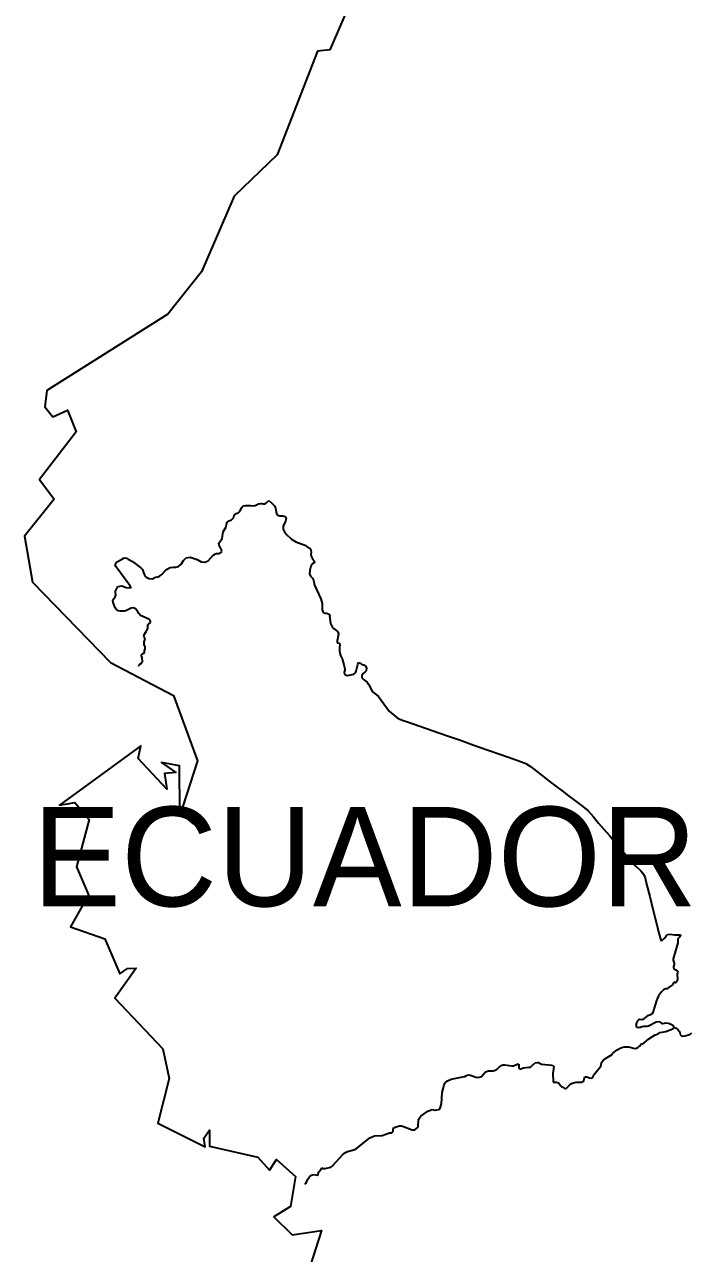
# Model space of a CAD drawing. Header units: metres. Extents: x 0 to 1325, y -1 to 773.
# Drawn here: x 363.13 to 385.99, y 379.07 to 421.19 of the extents above; entities that cross this region are included whole.
import ezdxf
from ezdxf.enums import TextEntityAlignment as Align

# ---------------------------------------------------------------- set-up
doc = ezdxf.new("R2010")
doc.units = ezdxf.units.M

msp = doc.modelspace()

# ---------------------------------------------------------------- linework, layer by layer
at = {"layer": 'CUT'}
msp.add_lwpolyline([(374.57, 422.578), (373.59, 420.328), (373.17, 420.278), (371.79, 416.728), (370.32, 415.308), (369.2, 412.708), (368.04, 411.258), (363.89, 408.648), (363.82, 408.088), (364.1, 407.738), (364.6, 407.968), (364.9, 407.228), (363.64, 405.598), (364.14, 404.918), (363.13, 403.648), (363.4, 402.078), (366.08, 399.318), (368.23, 398.188), (369.06, 395.958), (368.54, 394.368), (368.92, 393.798), (368.45, 394.198), (368.44, 395.778), (367.82, 395.898), (368.31, 395.558), (367.93, 395.518), (368.01, 394.978), (367.03, 396.028), (367.12, 396.468), (364.33, 394.428), (364.85, 394.528), (365.34, 393.938), (364.91, 392.318), (365.32, 391.358), (364.71, 390.258), (365.88, 389.848), (366.4, 388.648), (366.66, 388.838), (366.96, 388.848), (366.23, 387.818), (367.87, 386.078), (368.09, 385.068), (367.7, 383.538), (369.32, 382.718), (369.27, 383.018), (369.47, 383.298), (369.47, 382.748), (371.13, 382.368), (371.53, 381.928), (371.77, 382.288), (372.42, 381.708), (372.25, 380.678), (371.67, 380.318), (372.3, 379.708), (373.31, 379.858), (372.83, 378.358)], dxfattribs=at)
at = {"layer": 'SCORE'}
for points in [[(371.15, 404.758), (371.22, 404.768)], [(371.22, 404.768), (371.26, 404.768)], [(371.26, 404.768), (371.31, 404.758)], [(371.35, 404.758), (371.39, 404.778)], [(371.39, 404.778), (371.43, 404.808)], [(371.43, 404.808), (371.5, 404.878)], [(371.5, 404.878), (371.61, 404.788)], [(371.61, 404.788), (371.7, 404.688)], [(370.3, 404.298), (370.32, 404.378)], [(370.32, 404.378), (370.34, 404.408)], [(370.34, 404.408), (370.38, 404.428)], [(370.38, 404.428), (370.45, 404.458)], [(370.45, 404.458), (370.48, 404.478)], [(370.48, 404.478), (370.53, 404.548)], [(370.53, 404.548), (370.57, 404.628)], [(370.57, 404.628), (370.62, 404.688)], [(370.62, 404.688), (370.7, 404.708)], [(370.7, 404.708), (370.88, 404.708)], [(370.88, 404.708), (370.97, 404.698)], [(370.97, 404.698), (371.03, 404.708)], [(371.03, 404.708), (371.15, 404.758)], [(371.31, 404.758), (371.35, 404.758)], [(371.7, 404.688), (371.73, 404.608)], [(371.73, 404.608), (371.77, 404.428)], [(371.77, 404.428), (371.81, 404.368)], [(371.81, 404.368), (371.88, 404.348)], [(371.88, 404.348), (371.98, 404.348)], [(371.98, 404.348), (372.06, 404.328)], [(369.94, 403.798), (370.04, 403.978)], [(370.04, 403.988), (370.05, 404.058)], [(370.04, 403.978), (370.04, 403.988)], [(370.05, 404.058), (370.08, 404.128)], [(370.08, 404.128), (370.14, 404.178)], [(370.14, 404.178), (370.22, 404.218)], [(370.22, 404.218), (370.28, 404.268)], [(370.28, 404.268), (370.3, 404.298)], [(372.08, 404.168), (372, 403.998)], [(372, 403.998), (372, 403.898)], [(372.06, 404.328), (372.1, 404.258)], [(372.1, 404.258), (372.08, 404.168)], [(369.79, 403.418), (369.9, 403.578)], [(369.9, 403.578), (369.94, 403.798)], [(372, 403.898), (372.04, 403.798)], [(372.04, 403.798), (372.11, 403.708)], [(372.11, 403.708), (372.28, 403.548)], [(372.28, 403.548), (372.43, 403.458)], [(369.8, 403.348), (369.79, 403.418)], [(369.79, 403.058), (369.87, 403.108)], [(369.88, 403.188), (369.8, 403.348)], [(369.87, 403.108), (369.89, 403.138)], [(369.89, 403.138), (369.88, 403.188)], [(372.43, 403.458), (372.77, 403.328)], [(372.77, 403.328), (372.81, 403.298)], [(372.81, 403.298), (372.91, 403.238)], [(372.91, 403.238), (372.94, 403.178)], [(372.94, 403.178), (372.95, 403.108)], [(372.95, 403.108), (372.94, 403.028)], [(366.24, 402.668), (366.28, 402.748)], [(366.26, 402.608), (366.24, 402.668)], [(366.28, 402.748), (366.33, 402.788)], [(366.33, 402.788), (366.49, 402.878)], [(366.49, 402.878), (366.55, 402.908)], [(366.55, 402.908), (366.62, 402.898)], [(366.62, 402.898), (366.65, 402.898)], [(366.65, 402.898), (366.68, 402.868)], [(366.68, 402.868), (366.83, 402.788)], [(366.83, 402.788), (367.12, 402.568)], [(368.41, 402.618), (368.5, 402.698)], [(368.5, 402.698), (368.58, 402.818)], [(368.58, 402.818), (368.67, 402.908)], [(368.67, 402.908), (368.81, 402.928)], [(368.81, 402.928), (369.05, 402.858)], [(369.05, 402.858), (369.18, 402.778)], [(369.18, 402.778), (369.31, 402.758)], [(369.31, 402.758), (369.42, 402.808)], [(369.42, 402.808), (369.6, 402.998)], [(369.6, 402.998), (369.63, 403.008)], [(369.63, 403.008), (369.68, 403.048)], [(369.68, 403.048), (369.71, 403.058)], [(369.71, 403.058), (369.79, 403.058)], [(372.94, 403.028), (372.95, 402.968)], [(372.98, 402.698), (372.94, 402.628)], [(372.95, 402.968), (373, 402.878)], [(373.07, 402.748), (372.98, 402.698)], [(373, 402.878), (373.06, 402.808)], [(373.06, 402.808), (373.07, 402.748)], [(366.74, 401.958), (366.26, 402.608)], [(367.12, 402.568), (367.17, 402.508)], [(367.17, 402.508), (367.2, 402.448)], [(367.2, 402.448), (367.24, 402.318)], [(367.24, 402.318), (367.27, 402.268)], [(367.27, 402.268), (367.3, 402.248)], [(367.3, 402.248), (367.34, 402.228)], [(367.56, 402.228), (367.62, 402.248)], [(367.62, 402.248), (367.7, 402.258)], [(367.7, 402.258), (367.76, 402.288)], [(367.76, 402.288), (367.83, 402.338)], [(367.83, 402.338), (367.95, 402.468)], [(367.95, 402.468), (368.02, 402.518)], [(368.02, 402.518), (368.12, 402.578)], [(368.12, 402.578), (368.22, 402.588)], [(368.22, 402.588), (368.31, 402.588)], [(368.31, 402.588), (368.41, 402.618)], [(372.91, 402.488), (372.9, 402.348)], [(372.9, 402.348), (372.94, 402.268)], [(372.94, 402.628), (372.91, 402.488)], [(372.94, 402.268), (373, 402.218)], [(366.25, 401.768), (366.33, 401.928)], [(366.33, 401.928), (366.46, 401.948)], [(366.46, 401.948), (366.61, 401.898)], [(366.61, 401.898), (366.78, 401.878)], [(366.78, 401.878), (366.74, 401.958)], [(367.34, 402.228), (367.38, 402.208)], [(367.38, 402.208), (367.53, 402.188)], [(367.53, 402.188), (367.54, 402.188)], [(367.54, 402.188), (367.56, 402.228)], [(373, 402.218), (373.03, 402.148)], [(373.03, 402.148), (373.07, 401.978)], [(373.07, 401.978), (373.29, 401.508)], [(366.16, 401.448), (366.18, 401.498)], [(366.17, 401.388), (366.16, 401.448)], [(366.18, 401.498), (366.24, 401.578)], [(366.24, 401.578), (366.26, 401.628)], [(366.25, 401.728), (366.25, 401.768)], [(366.26, 401.658), (366.25, 401.728)], [(366.26, 401.628), (366.26, 401.658)], [(373.29, 401.508), (373.33, 401.348)], [(366.17, 401.378), (366.17, 401.388)], [(366.2, 401.288), (366.17, 401.378)], [(366.24, 401.198), (366.2, 401.288)], [(366.28, 401.138), (366.24, 401.198)], [(366.34, 401.098), (366.28, 401.138)], [(366.41, 401.078), (366.34, 401.098)], [(366.48, 401.078), (366.41, 401.078)], [(366.56, 401.078), (366.48, 401.078)], [(366.63, 401.108), (366.56, 401.078)], [(366.79, 401.188), (366.63, 401.108)], [(366.86, 401.198), (366.79, 401.188)], [(366.93, 401.158), (366.86, 401.198)], [(367, 401.088), (366.93, 401.158)], [(367.05, 400.998), (367, 401.088)], [(367.1, 400.938), (367.05, 400.998)], [(373.33, 401.348), (373.33, 401.128)], [(373.33, 401.128), (373.35, 401.068)], [(373.35, 401.068), (373.39, 401.028)], [(373.39, 401.028), (373.43, 401.018)], [(373.43, 401.018), (373.47, 401.018)], [(373.47, 401.018), (373.52, 400.998)], [(373.52, 400.998), (373.57, 400.978)], [(373.57, 400.978), (373.59, 400.958)], [(367.39, 400.808), (367.1, 400.938)], [(367.35, 400.588), (367.36, 400.618)], [(367.35, 400.518), (367.35, 400.588)], [(367.36, 400.618), (367.39, 400.658)], [(367.45, 400.738), (367.39, 400.808)], [(367.39, 400.658), (367.43, 400.678)], [(367.43, 400.678), (367.45, 400.698)], [(367.45, 400.708), (367.45, 400.738)], [(367.45, 400.698), (367.45, 400.708)], [(373.59, 400.958), (373.58, 400.928)], [(373.58, 400.928), (373.62, 400.658)], [(373.62, 400.658), (373.65, 400.588)], [(373.65, 400.588), (373.69, 400.518)], [(367.22, 400.218), (367.24, 400.298)], [(367.23, 400.188), (367.22, 400.218)], [(367.25, 400.168), (367.23, 400.188)], [(367.24, 400.298), (367.31, 400.408)], [(367.26, 400.138), (367.25, 400.168)], [(367.25, 400.098), (367.26, 400.138)], [(367.31, 400.408), (367.35, 400.488)], [(367.35, 400.488), (367.35, 400.518)], [(373.69, 400.518), (373.71, 400.498)], [(373.71, 400.498), (373.75, 400.478)], [(373.75, 400.478), (373.78, 400.458)], [(373.78, 400.458), (373.87, 400.378)], [(373.89, 400.298), (373.85, 400.068)], [(373.87, 400.378), (373.89, 400.298)], [(367.23, 400.028), (367.25, 400.098)], [(367.23, 400.008), (367.23, 400.028)], [(367.23, 399.968), (367.23, 400.008)], [(367.23, 399.938), (367.23, 399.968)], [(367.26, 399.858), (367.23, 399.938)], [(367.24, 399.718), (367.26, 399.788)], [(367.24, 399.678), (367.24, 399.718)], [(367.26, 399.828), (367.26, 399.858)], [(367.26, 399.788), (367.26, 399.828)], [(373.85, 400.068), (373.85, 400.018)], [(373.85, 400.018), (373.85, 399.998)], [(373.85, 399.998), (373.87, 399.998)], [(373.87, 399.998), (373.91, 399.988)], [(373.91, 399.988), (373.94, 399.968)], [(373.94, 399.928), (373.93, 399.848)], [(373.93, 399.848), (373.93, 399.718)], [(373.93, 399.718), (373.94, 399.648)], [(373.94, 399.968), (373.94, 399.928)], [(367.08, 399.268), (367.14, 399.298)], [(367.14, 399.588), (367.16, 399.608)], [(367.14, 399.558), (367.14, 399.588)], [(367.16, 399.458), (367.14, 399.558)], [(367.14, 399.298), (367.16, 399.318)], [(367.16, 399.608), (367.2, 399.628)], [(367.17, 399.388), (367.16, 399.458)], [(367.16, 399.318), (367.17, 399.348)], [(367.17, 399.348), (367.17, 399.388)], [(367.2, 399.628), (367.23, 399.638)], [(367.23, 399.638), (367.24, 399.678)], [(373.94, 399.648), (373.96, 399.568)], [(373.96, 399.568), (374.03, 399.428)], [(374.03, 399.428), (374.03, 399.408)], [(374.03, 399.408), (374.08, 399.258)], [(374.55, 399.258), (374.58, 399.328)], [(374.58, 399.328), (374.63, 399.298)], [(374.63, 399.298), (374.69, 399.258)], [(367.05, 399.198), (367.06, 399.248)], [(367.06, 399.248), (367.08, 399.268)], [(374.08, 399.258), (374.11, 399.098)], [(374.11, 399.058), (374.09, 398.988)], [(374.09, 398.988), (374.09, 398.968)], [(374.09, 398.968), (374.13, 398.898)], [(374.11, 399.098), (374.11, 399.058)], [(374.13, 398.898), (374.19, 398.878)], [(374.19, 398.878), (374.26, 398.888)], [(374.26, 398.888), (374.42, 398.928)], [(374.42, 398.928), (374.47, 398.968)], [(374.47, 398.968), (374.5, 399.028)], [(374.5, 399.028), (374.55, 399.258)], [(374.69, 399.258), (374.76, 399.238)], [(374.74, 398.948), (374.69, 398.878)], [(374.69, 398.878), (374.69, 398.798)], [(374.79, 398.988), (374.74, 398.948)], [(374.76, 399.238), (374.81, 399.218)], [(374.84, 399.038), (374.79, 398.988)], [(374.81, 399.218), (374.85, 399.138)], [(374.85, 399.138), (374.84, 399.038)], [(374.69, 398.798), (374.74, 398.748)], [(374.74, 398.748), (374.87, 398.648)], [(374.87, 398.648), (374.92, 398.578)], [(374.92, 398.578), (375.03, 398.368)], [(375.03, 398.368), (375.08, 398.308)], [(375.08, 398.308), (375.26, 398.158)], [(375.26, 398.158), (375.63, 397.658)], [(375.63, 397.658), (375.9, 397.428)], [(375.9, 397.428), (375.97, 397.388)], [(375.97, 397.388), (376.11, 397.338)], [(376.11, 397.338), (376.22, 397.298)], [(376.22, 397.298), (376.68, 397.138)], [(376.68, 397.138), (377.14, 396.978)], [(377.14, 396.978), (377.6, 396.818)], [(377.6, 396.818), (378.07, 396.658)], [(378.07, 396.658), (378.53, 396.488)], [(378.53, 396.488), (378.99, 396.328)], [(378.99, 396.328), (379.46, 396.168)], [(379.46, 396.168), (379.92, 396.008)], [(379.92, 396.008), (380.26, 395.888)], [(380.26, 395.888), (380.31, 395.858)], [(380.31, 395.858), (380.48, 395.758)], [(380.48, 395.758), (380.68, 395.598)], [(380.68, 395.598), (380.9, 395.428)], [(380.9, 395.428), (381.12, 395.258)], [(381.12, 395.258), (381.34, 395.088)], [(381.34, 395.088), (381.56, 394.928)], [(381.56, 394.928), (381.78, 394.758)], [(381.78, 394.758), (382, 394.588)], [(382, 394.588), (382.22, 394.418)], [(382.22, 394.418), (382.44, 394.248)], [(382.44, 394.248), (382.63, 394.038)], [(382.63, 394.038), (382.81, 393.818)], [(382.81, 393.818), (382.99, 393.608)], [(382.99, 393.608), (383.18, 393.398)], [(383.18, 393.398), (383.36, 393.178)], [(383.36, 393.178), (383.55, 392.968)], [(383.55, 392.968), (383.73, 392.748)], [(383.73, 392.748), (383.91, 392.538)], [(383.91, 392.538), (384.06, 392.368)], [(384.06, 392.368), (384.26, 392.178)], [(384.26, 392.178), (384.32, 392.108)], [(384.32, 392.108), (384.35, 392.068)], [(384.35, 392.068), (384.4, 391.948)], [(384.4, 391.948), (384.45, 391.728)], [(384.45, 391.728), (384.56, 391.298)], [(384.56, 391.298), (384.67, 390.868)], [(384.67, 390.868), (384.78, 390.428)], [(384.78, 390.428), (384.89, 389.998)], [(384.89, 389.998), (384.94, 389.818)], [(384.94, 389.818), (384.96, 389.778)], [(384.96, 389.778), (385.07, 389.878)], [(385.07, 389.878), (385.12, 389.938)], [(385.12, 389.938), (385.14, 389.968)], [(385.14, 389.968), (385.17, 389.998)], [(385.17, 389.998), (385.26, 390.008)], [(385.26, 390.008), (385.41, 389.988)], [(385.53, 389.718), (385.37, 389.168)], [(385.41, 389.988), (385.59, 389.988)], [(385.53, 389.848), (385.52, 389.818)], [(385.52, 389.818), (385.53, 389.748)], [(385.56, 389.888), (385.53, 389.848)], [(385.53, 389.748), (385.53, 389.718)], [(385.59, 389.918), (385.56, 389.888)], [(385.59, 389.988), (385.62, 389.988)], [(385.62, 389.958), (385.59, 389.918)], [(385.62, 389.988), (385.62, 389.958)], [(385.37, 389.168), (385.37, 389.118)], [(385.37, 389.118), (385.39, 389.048)], [(385.4, 388.978), (385.38, 388.908)], [(385.38, 388.908), (385.38, 388.868)], [(385.38, 388.868), (385.39, 388.828)], [(385.39, 389.048), (385.4, 389.018)], [(385.39, 388.828), (385.43, 388.798)], [(385.4, 389.018), (385.4, 388.978)], [(385.43, 388.798), (385.48, 388.778)], [(385.48, 388.778), (385.51, 388.748)], [(385.37, 388.338), (385.35, 388.298)], [(385.39, 388.358), (385.37, 388.338)], [(385.41, 388.358), (385.39, 388.358)], [(385.44, 388.348), (385.41, 388.358)], [(385.46, 388.348), (385.44, 388.348)], [(385.5, 388.418), (385.46, 388.348)], [(385.51, 388.688), (385.5, 388.658)], [(385.5, 388.658), (385.5, 388.628)], [(385.5, 388.628), (385.51, 388.478)], [(385.51, 388.478), (385.5, 388.418)], [(385.51, 388.748), (385.52, 388.708)], [(385.52, 388.708), (385.51, 388.688)], [(384.97, 388.038), (384.86, 387.898)], [(385.03, 388.108), (384.97, 388.038)], [(385.08, 388.128), (385.03, 388.108)], [(385.11, 388.138), (385.08, 388.128)], [(385.16, 388.138), (385.11, 388.138)], [(385.18, 388.148), (385.16, 388.138)], [(385.19, 388.168), (385.18, 388.148)], [(385.34, 388.278), (385.19, 388.168)], [(385.35, 388.298), (385.34, 388.278)], [(384.79, 387.738), (384.67, 387.328)], [(384.86, 387.898), (384.79, 387.738)], [(384.18, 387.078), (384.14, 387.038)], [(384.21, 387.088), (384.18, 387.078)], [(384.29, 387.078), (384.21, 387.088)], [(384.33, 387.088), (384.29, 387.078)], [(384.37, 387.118), (384.33, 387.088)], [(384.45, 387.188), (384.37, 387.118)], [(384.49, 387.208), (384.45, 387.188)], [(384.57, 387.238), (384.49, 387.208)], [(384.63, 387.268), (384.57, 387.238)], [(384.67, 387.328), (384.63, 387.268)], [(384.11, 386.968), (384.09, 386.888)], [(384.09, 386.888), (384.11, 386.828)], [(384.14, 387.038), (384.11, 386.968)], [(384.11, 386.828), (384.17, 386.808)], [(384.17, 386.808), (384.23, 386.828)], [(384.23, 386.828), (384.3, 386.848)], [(384.3, 386.848), (384.36, 386.858)], [(384.36, 386.858), (384.42, 386.858)], [(384.42, 386.858), (384.47, 386.858)], [(384.47, 386.858), (384.52, 386.868)], [(384.52, 386.868), (384.78, 387.008)], [(384.78, 387.008), (384.88, 387.018)], [(384.88, 387.018), (384.98, 386.948)], [(384.91, 386.638), (385.11, 386.678)], [(384.98, 386.948), (385.01, 386.948)], [(385.01, 386.948), (385.13, 386.968)], [(385.11, 386.678), (385.35, 386.768)], [(385.13, 386.968), (385.19, 386.958)], [(385.19, 386.958), (385.24, 386.948)], [(385.24, 386.948), (385.29, 386.928)], [(385.29, 386.928), (385.37, 386.868)], [(385.35, 386.768), (385.41, 386.808)], [(385.37, 386.868), (385.41, 386.808)], [(385.41, 386.808), (385.47, 386.788)], [(385.47, 386.788), (385.53, 386.748)], [(385.53, 386.748), (385.57, 386.688)], [(385.57, 386.688), (385.59, 386.638)], [(384.21, 386.178), (384.26, 386.228)], [(384.26, 386.228), (384.29, 386.248)], [(384.29, 386.248), (384.36, 386.278)], [(384.36, 386.278), (384.53, 386.428)], [(384.53, 386.428), (384.75, 386.558)], [(384.75, 386.558), (384.84, 386.588)], [(384.84, 386.588), (384.91, 386.638)], [(385.59, 386.638), (385.61, 386.568)], [(385.61, 386.568), (385.64, 386.538)], [(385.64, 386.538), (385.7, 386.518)], [(385.7, 386.518), (385.77, 386.528)], [(385.77, 386.528), (385.94, 386.578)], [(385.94, 386.578), (386.01, 386.618)], [(383.05, 385.748), (383.27, 385.888)], [(383.27, 385.888), (383.3, 385.938)], [(383.3, 385.938), (383.45, 386.048)], [(383.45, 386.048), (383.55, 386.108)], [(383.55, 386.108), (383.61, 386.128)], [(383.61, 386.128), (383.68, 386.148)], [(383.68, 386.148), (383.77, 386.148)], [(383.77, 386.148), (383.85, 386.148)], [(383.85, 386.148), (384.01, 386.108)], [(384.01, 386.108), (384.08, 386.098)], [(384.08, 386.098), (384.15, 386.128)], [(384.15, 386.128), (384.21, 386.178)], [(379.3, 385.358), (379.33, 385.388)], [(379.33, 385.388), (379.41, 385.468)], [(379.41, 385.468), (379.48, 385.508)], [(379.48, 385.508), (379.53, 385.528)], [(379.53, 385.528), (379.59, 385.528)], [(379.59, 385.528), (379.84, 385.498)], [(379.84, 385.498), (379.89, 385.498)], [(379.89, 385.498), (380.02, 385.558)], [(380.02, 385.558), (380.07, 385.558)], [(380.07, 385.558), (380.07, 385.408)], [(380.07, 385.408), (380.11, 385.388)], [(380.11, 385.388), (380.24, 385.428)], [(380.24, 385.428), (380.42, 385.448)], [(380.42, 385.448), (380.47, 385.458)], [(380.47, 385.458), (380.53, 385.508)], [(380.53, 385.508), (380.63, 385.598)], [(380.63, 385.598), (380.7, 385.618)], [(380.7, 385.618), (380.75, 385.608)], [(380.75, 385.608), (380.85, 385.558)], [(380.85, 385.558), (381.21, 385.518)], [(381.21, 385.518), (381.28, 385.478)], [(381.28, 385.478), (381.24, 385.238)], [(382.63, 385.178), (382.88, 385.488)], [(382.88, 385.488), (382.9, 385.538)], [(382.9, 385.538), (382.91, 385.608)], [(382.91, 385.608), (382.95, 385.668)], [(382.95, 385.668), (383.05, 385.748)], [(377.54, 384.908), (377.63, 384.988)], [(377.63, 384.988), (377.76, 385.038)], [(377.76, 385.038), (378.15, 385.118)], [(378.15, 385.118), (378.22, 385.138)], [(378.22, 385.138), (378.28, 385.168)], [(378.28, 385.168), (378.34, 385.188)], [(378.34, 385.188), (378.42, 385.178)], [(378.42, 385.178), (378.6, 385.108)], [(378.6, 385.108), (378.67, 385.098)], [(378.67, 385.098), (378.71, 385.108)], [(378.71, 385.108), (378.79, 385.128)], [(378.79, 385.128), (378.93, 385.288)], [(378.93, 385.288), (379.04, 385.328)], [(379.04, 385.328), (379.19, 385.328)], [(379.19, 385.328), (379.24, 385.338)], [(379.24, 385.338), (379.3, 385.358)], [(381.24, 385.238), (381.25, 384.958)], [(382.28, 384.958), (382.3, 384.998)], [(382.3, 384.998), (382.32, 385.088)], [(382.32, 385.088), (382.34, 385.118)], [(382.34, 385.118), (382.4, 385.118)], [(382.4, 385.118), (382.5, 385.088)], [(382.5, 385.088), (382.58, 385.078)], [(382.58, 385.078), (382.62, 385.128)], [(382.62, 385.128), (382.63, 385.178)], [(377.42, 384.198), (377.45, 384.588)], [(377.45, 384.588), (377.48, 384.708)], [(377.48, 384.708), (377.5, 384.818)], [(377.5, 384.818), (377.54, 384.908)], [(381.25, 384.958), (381.25, 384.938)], [(381.25, 384.938), (381.28, 384.938)], [(381.28, 384.938), (381.36, 384.938)], [(381.36, 384.938), (381.4, 384.928)], [(381.4, 384.928), (381.43, 384.918)], [(381.43, 384.918), (381.52, 384.808)], [(381.52, 384.808), (381.54, 384.788)], [(381.54, 384.788), (381.56, 384.778)], [(381.56, 384.778), (381.63, 384.728)], [(381.63, 384.728), (381.67, 384.718)], [(381.67, 384.718), (381.71, 384.728)], [(381.71, 384.728), (381.81, 384.838)], [(381.81, 384.838), (381.88, 384.888)], [(381.88, 384.888), (381.95, 384.918)], [(381.95, 384.918), (382.03, 384.938)], [(382.03, 384.938), (382.12, 384.938)], [(382.12, 384.938), (382.2, 384.938)], [(382.2, 384.938), (382.25, 384.938)], [(382.25, 384.938), (382.28, 384.958)], [(377.37, 384.018), (377.42, 384.198)], [(376.64, 383.658), (376.72, 383.778)], [(376.72, 383.778), (376.96, 383.948)], [(376.96, 383.948), (377.1, 383.998)], [(377.1, 383.998), (377.2, 383.978)], [(377.2, 383.978), (377.22, 383.978)], [(377.22, 383.978), (377.37, 384.018)], [(375.77, 383.348), (375.81, 383.388)], [(375.77, 383.308), (375.77, 383.348)], [(375.77, 383.268), (375.77, 383.308)], [(375.81, 383.388), (375.9, 383.418)], [(375.9, 383.418), (375.98, 383.438)], [(375.98, 383.438), (376.05, 383.438)], [(376.05, 383.438), (376.12, 383.418)], [(376.12, 383.418), (376.42, 383.308)], [(376.42, 383.308), (376.51, 383.308)], [(376.51, 383.308), (376.62, 383.398)], [(376.62, 383.398), (376.64, 383.658)], [(374.5, 382.658), (374.97, 383.028)], [(374.97, 383.028), (375.13, 383.098)], [(375.13, 383.098), (375.39, 383.108)], [(375.39, 383.108), (375.64, 383.198)], [(375.64, 383.198), (375.68, 383.208)], [(375.68, 383.208), (375.7, 383.198)], [(375.7, 383.198), (375.72, 383.198)], [(375.72, 383.198), (375.75, 383.238)], [(375.75, 383.238), (375.77, 383.268)], [(373.7, 382.078), (374.04, 382.458)], [(374.04, 382.458), (374.13, 382.528)], [(374.13, 382.528), (374.2, 382.558)], [(374.2, 382.558), (374.42, 382.618)], [(374.42, 382.618), (374.5, 382.658)], [(373.43, 381.978), (373.63, 382.028)], [(373.63, 382.028), (373.66, 382.048)], [(373.66, 382.048), (373.7, 382.078)], [(372.81, 381.538), (372.84, 381.618)], [(372.84, 381.618), (372.9, 381.698)], [(372.9, 381.698), (372.97, 381.748)], [(372.97, 381.748), (373.06, 381.778)], [(373.06, 381.778), (373.11, 381.768)], [(373.11, 381.768), (373.17, 381.748)], [(373.17, 381.748), (373.2, 381.758)], [(373.2, 381.758), (373.21, 381.838)], [(373.21, 381.838), (373.22, 381.868)], [(373.22, 381.868), (373.3, 381.958)], [(373.3, 381.958), (373.32, 382.008)], [(373.32, 382.008), (373.37, 381.978)], [(373.37, 381.978), (373.43, 381.978)], [(372.74, 381.448), (372.77, 381.478)], [(372.77, 381.478), (372.81, 381.538)]]:
    msp.add_lwpolyline(points, dxfattribs=at)

# ---------------------------------------------------------------- texts
at = {"layer": 'ENGRAVE'}
msp.add_text('ECUADOR', height=3.408, dxfattribs=at).set_placement((374.79, 390.968), align=Align.CENTER)

doc.saveas('drawing.dxf')
